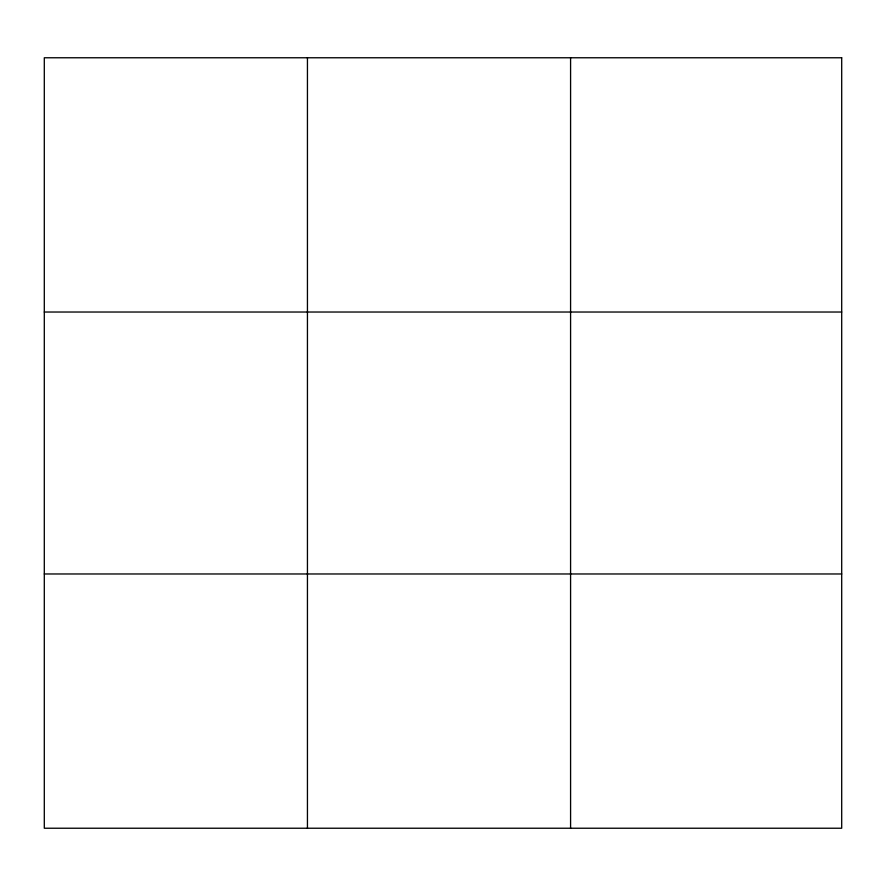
<?xml version="1.0" encoding="UTF-8"?>
<svg xmlns="http://www.w3.org/2000/svg" width="886" height="886" viewBox="0 0 886 886"><rect width="100%" height="100%" fill="white"/><g stroke="black" fill="none" stroke-linecap="round" stroke-linejoin="round"><path stroke-width="1.33" d="M307.442 828.233L307.442 57.767M570.584 828.233L570.584 57.767M44.3 312.027L841.7 312.027M44.3 573.973L841.7 573.973M841.7 57.767L841.7 828.233L44.3 828.233L44.3 57.767L841.7 57.767"/></g></svg>
